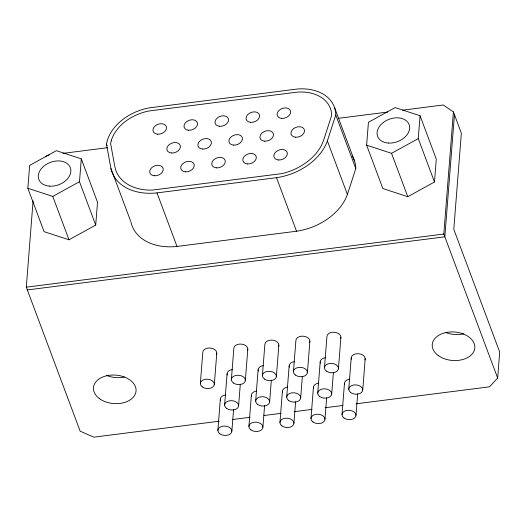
<?xml version="1.0" encoding="UTF-8"?>
<svg xmlns="http://www.w3.org/2000/svg" width="526" height="526" viewBox="0 0 526 526"><rect width="100%" height="100%" fill="white"/><g stroke="black" fill="none" stroke-linecap="round" stroke-linejoin="round"><path stroke-width="0.79" d="M27.858 188.269L29.653 165.401L56.374 150.686L81.293 158.832L97.514 202.221L95.719 225.089L68.998 239.803L44.079 231.657L27.858 188.269L52.778 196.422L79.492 181.7L81.293 158.832M219.178 421.214L93.753 437.172L80.149 431.169L26.3 287.17L33.092 200.866M200.347 383.507L202.799 352.328A7.002 4.675 4.5 0 1 210.794 348.094A7.002 4.675 4.5 0 1 216.521 354.254M214.332 384.236L216.784 353.051M217.882 430.399L220.341 399.221M224.635 404.981L227.087 373.802M231.381 379.562L233.833 348.383A7.002 4.675 4.5 0 1 241.822 344.149A7.002 4.675 4.5 0 1 247.555 350.303M231.867 431.129L233.564 409.537M238.613 405.704L240.316 384.118M245.366 380.285L247.818 349.106M248.916 426.454L251.369 395.276M255.662 401.036L258.115 369.85M262.415 375.617L264.867 344.431A7.002 4.675 4.5 0 1 272.856 340.197A7.002 4.675 4.5 0 1 278.589 346.358M262.901 427.178L264.598 405.592M269.647 401.759L271.344 380.173M276.393 376.34L278.846 345.155M279.95 422.51L282.403 391.324M286.696 397.084L289.149 365.905M293.442 371.665L295.895 340.486A7.002 4.675 4.5 0 1 303.89 336.252A7.002 4.675 4.5 0 1 309.617 342.406M293.929 423.233L295.632 401.64M300.681 397.807L302.378 376.221M307.427 372.388L309.88 341.21M310.978 418.558L313.43 387.379M317.73 393.139L320.183 361.954M324.476 367.72L326.929 336.535A7.002 4.675 4.5 0 1 334.917 332.307A7.002 4.675 4.5 0 1 340.651 338.461M324.963 419.281L326.659 397.695M331.709 393.862L333.412 372.276M338.455 368.443L340.914 337.258M342.012 414.613L344.464 383.428M366.629 145.169L368.43 122.302L395.151 107.587L420.064 115.733L436.291 159.122L434.489 181.989L407.775 196.704L382.856 188.558L366.629 145.169L391.548 153.322L418.269 138.601L420.064 115.733M348.758 389.187L351.21 358.009M355.997 415.336L357.693 393.75M362.743 389.917L365.195 358.732M356.003 403.81L489.575 386.814L497.655 378.049L443.806 234.05L453.419 111.926L443.227 104.99L402.508 110.171M454.451 114.694L444.838 236.818L27.339 289.938M497.655 378.049L499.7 352.065L453.787 229.297L461.355 133.157L453.419 111.926M110.927 168.465A52.574 37.359 -20.5 0 0 156.985 192.897L276.505 177.689A52.574 37.359 -20.5 0 0 327.382 140.929L335.772 114.997A44.999 31.981 -20.5 0 0 297.571 88.993L149.594 107.817A44.999 31.981 -20.5 0 0 106.489 144.17L110.927 168.465L130.658 221.236M130.948 222.005A52.574 37.359 -20.5 0 0 177.006 246.438L296.526 231.23A52.574 37.359 -20.5 0 0 347.403 194.462L355.793 168.537A44.999 31.981 -20.5 0 0 353.288 158.076M45.591 156.873L47.406 155.348L49.036 155.137M62.883 153.375L107.679 147.674M338.165 118.357L387.846 112.031M26.3 287.17L443.806 234.05M232.209 419.557L250.126 417.282M263.973 415.52L281.075 413.344M294.106 411.687L312.023 409.406M325.055 407.749L342.972 405.467M418.269 138.601L434.489 181.989M391.548 153.322L407.775 196.704M334.477 107.37L354.498 160.91M335.772 114.997L355.793 168.537M327.382 140.929L347.403 194.462M276.505 177.689L296.526 231.23M156.985 192.897L177.006 246.438M106.489 144.17L107.061 145.695M79.492 181.7L95.719 225.089M52.778 196.422L68.998 239.803M124.346 377.05A21.362 14.268 4.5 0 1 106.607 375.465M463.866 333.786A21.362 14.268 4.5 0 1 445.377 332.366M352.131 156.071A44.999 31.981 -20.5 0 1 352.926 157.399M313.647 388.602A7.002 4.675 4.5 0 1 318.697 383.125M220.552 400.444A7.002 4.675 4.5 0 1 225.601 394.967M251.586 396.499A7.002 4.675 4.5 0 1 256.635 391.022M282.62 392.547A7.002 4.675 4.5 0 1 287.669 387.07M344.681 384.651A7.002 4.675 4.5 0 1 349.731 379.174M227.304 375.025A7.002 4.675 4.5 0 1 232.354 369.548M258.332 371.073A7.002 4.675 4.5 0 1 263.381 365.596M289.366 367.128A7.002 4.675 4.5 0 1 294.415 361.651M351.427 359.232A7.002 4.675 4.5 0 1 358.291 353.689A7.002 4.675 4.5 0 1 364.932 359.929M320.4 363.183A7.002 4.675 4.5 0 1 325.449 357.706M111.407 140.172L110.611 143.539L114.944 167.242L116.049 170.937A48.366 34.368 -20.5 0 0 152.185 190.11L281.844 173.613A48.366 34.368 -20.5 0 0 321.761 144.768L323.477 140.712L331.663 115.411L331.387 112.183A40.785 28.983 -20.5 0 0 297.072 92.142L149.601 110.901A40.785 28.983 -20.5 0 0 111.413 140.172M438.27 355.556A21.362 14.268 4.5 0 0 474.064 351.006A21.362 14.268 4.5 0 0 448.27 332.162A21.362 14.268 4.5 0 0 438.27 355.556M99.499 398.655A21.362 14.268 4.5 0 0 135.287 394.105A21.362 14.268 4.5 0 0 109.5 375.268A21.362 14.268 4.5 0 0 99.499 398.655M233.531 145.117A7.002 4.977 -20.5 0 0 242.328 137.7A7.002 4.977 -20.5 0 0 231.177 136.813A7.002 4.977 -20.5 0 0 233.531 145.117M202.497 149.068A7.002 4.977 -20.5 0 0 211.301 141.645A7.002 4.977 -20.5 0 0 200.15 140.758A7.002 4.977 -20.5 0 0 202.497 149.068M171.469 153.013A7.002 4.977 -20.5 0 0 180.267 145.59A7.002 4.977 -20.5 0 0 169.116 144.703A7.002 4.977 -20.5 0 0 171.469 153.013M264.565 141.172A7.002 4.977 -20.5 0 0 273.362 133.749A7.002 4.977 -20.5 0 0 262.211 132.861A7.002 4.977 -20.5 0 0 264.565 141.172M295.592 137.22A7.002 4.977 -20.5 0 0 304.396 129.804A7.002 4.977 -20.5 0 0 293.245 128.916A7.002 4.977 -20.5 0 0 295.592 137.22M281.712 118.409A7.002 4.977 -20.5 0 0 290.516 110.986A7.002 4.977 -20.5 0 0 279.365 110.098A7.002 4.977 -20.5 0 0 281.712 118.409M157.59 134.202A7.002 4.977 -20.5 0 0 166.387 126.779A7.002 4.977 -20.5 0 0 155.236 125.892A7.002 4.977 -20.5 0 0 157.59 134.202M188.617 130.251A7.002 4.977 -20.5 0 0 197.421 122.834A7.002 4.977 -20.5 0 0 186.27 121.947A7.002 4.977 -20.5 0 0 188.617 130.251M219.651 126.306A7.002 4.977 -20.5 0 0 228.448 118.883A7.002 4.977 -20.5 0 0 217.297 117.995A7.002 4.977 -20.5 0 0 219.651 126.306M250.685 122.354A7.002 4.977 -20.5 0 0 259.482 114.938A7.002 4.977 -20.5 0 0 248.331 114.05A7.002 4.977 -20.5 0 0 250.685 122.354M216.377 167.879A7.002 4.977 -20.5 0 0 225.181 160.456A7.002 4.977 -20.5 0 0 214.029 159.569A7.002 4.977 -20.5 0 0 216.377 167.879M247.411 163.934A7.002 4.977 -20.5 0 0 256.208 156.511A7.002 4.977 -20.5 0 0 245.057 155.624A7.002 4.977 -20.5 0 0 247.411 163.934M278.445 159.983A7.002 4.977 -20.5 0 0 287.242 152.566A7.002 4.977 -20.5 0 0 276.091 151.679A7.002 4.977 -20.5 0 0 278.445 159.983M154.315 175.776A7.002 4.977 -20.5 0 0 163.113 168.353A7.002 4.977 -20.5 0 0 151.961 167.465A7.002 4.977 -20.5 0 0 154.315 175.776M185.349 171.824A7.002 4.977 -20.5 0 0 194.147 164.408A7.002 4.977 -20.5 0 0 182.995 163.52A7.002 4.977 -20.5 0 0 185.349 171.824M49.418 186.138A16.812 11.947 -20.5 0 0 70.537 168.327A16.812 11.947 -20.5 0 0 43.77 166.196A16.812 11.947 -20.5 0 0 49.418 186.138M388.195 143.039A16.812 11.947 -20.5 0 0 409.307 125.227A16.812 11.947 -20.5 0 0 382.547 123.097A16.812 11.947 -20.5 0 0 388.195 143.039M312.963 421.977A7.002 4.675 4.5 0 0 324.7 420.484A7.002 4.675 4.5 0 0 316.244 414.304A7.002 4.675 4.5 0 0 312.963 421.977M219.868 433.818A7.002 4.675 4.5 0 0 231.604 432.326A7.002 4.675 4.5 0 0 223.149 426.152A7.002 4.675 4.5 0 0 219.868 433.818M250.902 429.873A7.002 4.675 4.5 0 0 262.638 428.374A7.002 4.675 4.5 0 0 254.183 422.2A7.002 4.675 4.5 0 0 250.902 429.873M281.936 425.922A7.002 4.675 4.5 0 0 293.672 424.429A7.002 4.675 4.5 0 0 285.21 418.255A7.002 4.675 4.5 0 0 281.936 425.922M343.997 418.025A7.002 4.675 4.5 0 0 355.734 416.533A7.002 4.675 4.5 0 0 347.278 410.359A7.002 4.675 4.5 0 0 343.997 418.025M202.332 386.926A7.002 4.675 4.5 0 0 214.069 385.433A7.002 4.675 4.5 0 0 205.613 379.259A7.002 4.675 4.5 0 0 202.332 386.926M233.366 382.981A7.002 4.675 4.5 0 0 245.103 381.488A7.002 4.675 4.5 0 0 236.647 375.308A7.002 4.675 4.5 0 0 233.366 382.981M295.428 375.084A7.002 4.675 4.5 0 0 307.164 373.591A7.002 4.675 4.5 0 0 298.709 367.411A7.002 4.675 4.5 0 0 295.428 375.084M326.462 371.132A7.002 4.675 4.5 0 0 338.198 369.64A7.002 4.675 4.5 0 0 329.743 363.466A7.002 4.675 4.5 0 0 326.462 371.132M264.4 379.029A7.002 4.675 4.5 0 0 276.137 377.536A7.002 4.675 4.5 0 0 267.675 371.363A7.002 4.675 4.5 0 0 264.4 379.029M226.621 408.4A7.002 4.675 4.5 0 0 238.357 406.907A7.002 4.675 4.5 0 0 229.895 400.727A7.002 4.675 4.5 0 0 226.621 408.4M257.648 404.448A7.002 4.675 4.5 0 0 269.384 402.955A7.002 4.675 4.5 0 0 260.929 396.782A7.002 4.675 4.5 0 0 257.648 404.448M288.682 400.503A7.002 4.675 4.5 0 0 300.418 399.01A7.002 4.675 4.5 0 0 291.963 392.83A7.002 4.675 4.5 0 0 288.682 400.503M350.743 392.606A7.002 4.675 4.5 0 0 362.48 391.114A7.002 4.675 4.5 0 0 354.024 384.94A7.002 4.675 4.5 0 0 350.743 392.606M319.716 396.551A7.002 4.675 4.5 0 0 331.452 395.059A7.002 4.675 4.5 0 0 322.99 388.885A7.002 4.675 4.5 0 0 319.716 396.551"/></g></svg>
